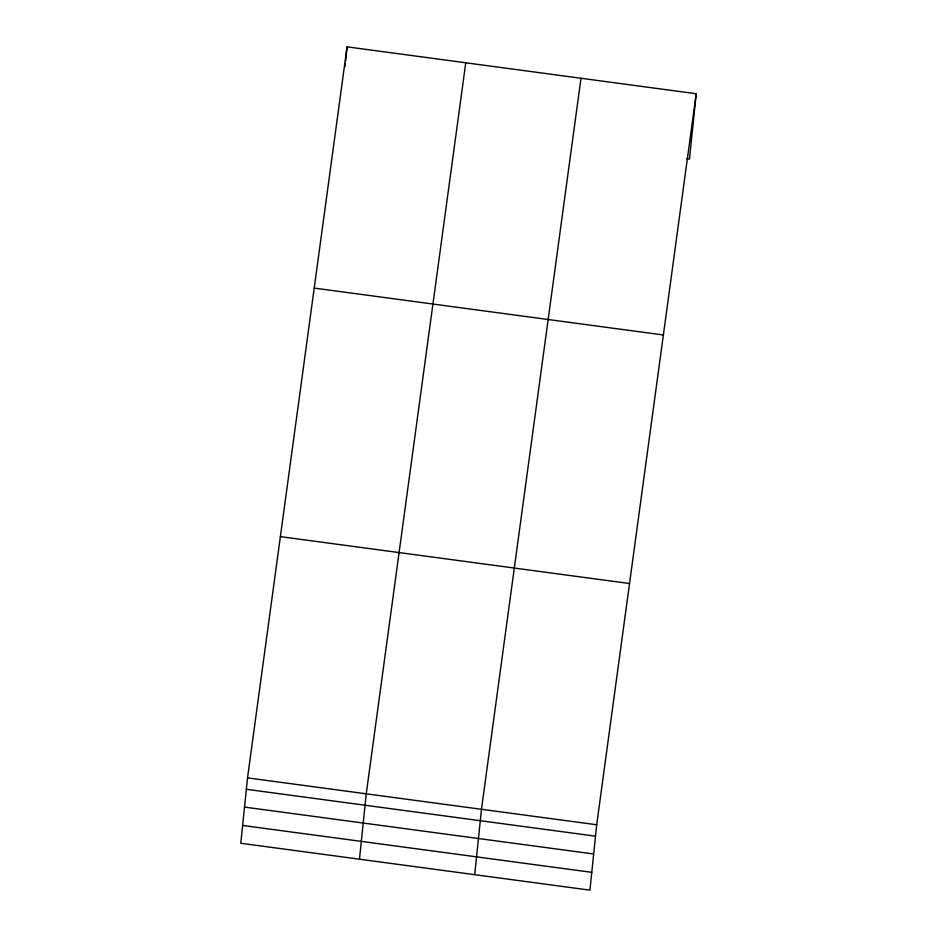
<?xml version="1.0" encoding="UTF-8"?>
<svg xmlns="http://www.w3.org/2000/svg" width="937" height="937" viewBox="0 0 937 937"><rect width="100%" height="100%" fill="white"/><g stroke="black" fill="none" stroke-linecap="round" stroke-linejoin="round"><path stroke-width="1.41" d="M247.532 777.874L240.786 843.265L589.935 890.15L596.693 824.759L696.214 93.735L347.065 46.85L247.532 777.874L596.693 824.759M345.027 66.492L345.308 63.751M345.601 61.01L347.065 46.85M359.492 859.206L366.25 793.815L465.771 62.791M474.719 874.678L481.477 809.287L580.999 78.263M696.214 93.735L689.468 159.126L686.587 158.74M314.211 288.092L663.373 334.977M280.374 536.632L629.535 583.528M246.361 789.294L595.522 836.179M244.522 807.097L593.683 853.994M242.624 825.45L591.786 872.335"/></g></svg>
